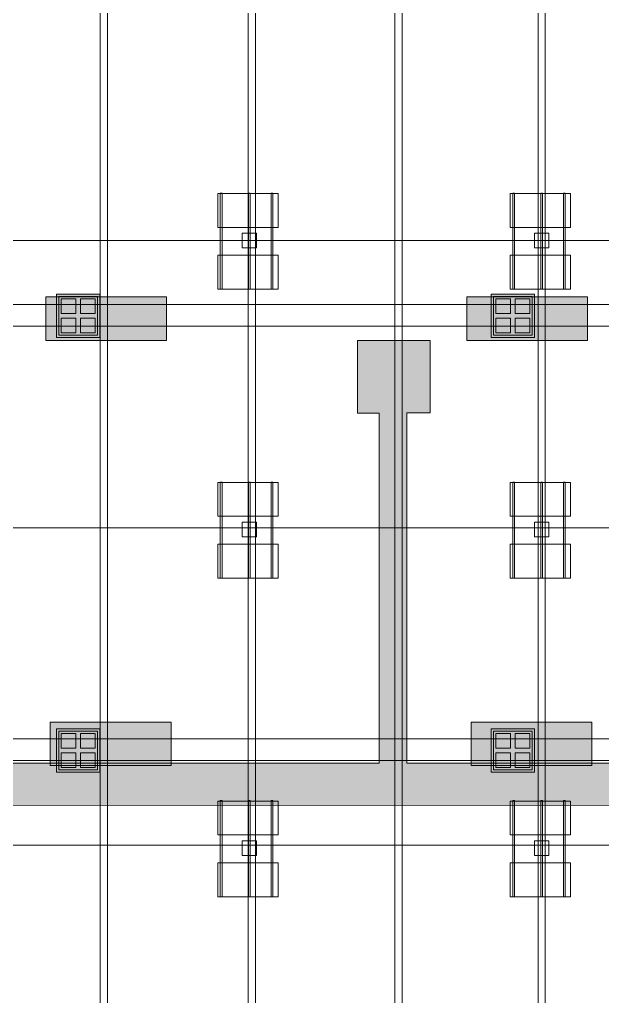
# Model space of a CAD drawing. Header units: inches. Extents: x -10671 to 1761, y -674 to 7170.
# Drawn here: x -8347 to -7864, y 2335 to 3144 of the extents above; entities that cross this region are included whole.
import ezdxf

# ---------------------------------------------------------------- set-up
doc = ezdxf.new("R2010")
doc.units = ezdxf.units.IN
doc.header["$LTSCALE"] = 19.2
doc.header["$MEASUREMENT"] = 0
for name, color, linetype, lineweight, true_color in [('DWG-bldg-utility box', 3, 'Continuous', 18, 0x00ff00), ('Venue-Ceiling-HVAC', 7, 'Continuous', 5, 0xbbbbbb), ('Venue-NO HANG ZONE', 7, 'Continuous', 15, 0xdd0000), ('Venue-Rigging Steel-High', 7, 'Continuous', 5, 0x800000), ('Venue-Rigging Steel-Low', 7, 'Continuous', 5, 0x0000dd)]:
    doc.layers.add(name, color=color, linetype=linetype, lineweight=lineweight, true_color=true_color)
for name, color, linetype, lineweight in [('Venue-Ceiling-Lights', 7, 'Continuous', 5), ('Venue-Ceiling-Lights Circuits', 7, 'Continuous', 5), ('Venue-Floor Pockets', 7, 'Continuous', 5)]:
    doc.layers.add(name, color=color, linetype=linetype, lineweight=lineweight)

# ---------------------------------------------------------------- blocks, each defined once
blk = doc.blocks.new('FLOORBOX')
at = {"layer": 'Venue-Floor Pockets', "linetype": 'Continuous', "lineweight": 0, "true_color": 0xaaaaaa}
blk.add_hatch(color=253, dxfattribs=at).paths.add_polyline_path([(-18, 18), (18, 18), (18, -18), (-18, -18)])
at = {"layer": 'Venue-Floor Pockets', "linetype": 'Continuous', "lineweight": 0, "true_color": 0xbbbbbb}
blk.add_hatch(color=9, dxfattribs=at).paths.add_polyline_path([(-16, 16), (16, 16), (16, -16), (-16, -16)])
at = {"layer": 'Venue-Floor Pockets', "linetype": 'Continuous', "lineweight": 0, "true_color": 0xdddddd}
for points in [[(-14, 14), (-2, 14), (-2, 2), (-14, 2)], [(2, 14), (14, 14), (14, 2), (2, 2)], [(-14, -2), (-2, -2), (-2, -14), (-14, -14)], [(2, -2), (14, -2), (14, -14), (2, -14)]]:
    blk.add_hatch(color=254, dxfattribs=at).paths.add_polyline_path(points)
at = {"layer": 'Venue-Floor Pockets', "color": 7, "linetype": 'Continuous', "lineweight": 5, "flags": 128}
for points in [[(-18, 18), (18, 18), (18, -18), (-18, -18)], [(-16, 16), (16, 16), (16, -16), (-16, -16)], [(-14, 14), (-2, 14), (-2, 2), (-14, 2)], [(2, 14), (14, 14), (14, 2), (2, 2)], [(-14, -2), (-2, -2), (-2, -14), (-14, -14)], [(2, -2), (14, -2), (14, -14), (2, -14)]]:
    blk.add_lwpolyline(points, close=True, dxfattribs=at)
blk = doc.blocks.new('Group-459-1')
at = {"layer": 'Venue-Ceiling-Lights', "color": 7, "linetype": 'Continuous', "lineweight": 5}
for points in [[(-8182.57, 2920.38, 355.98), (-8182.57, 2920.38, 359.98), (-8182.57, 2948.38, 359.98), (-8182.57, 2948.38, 355.98)], [(-8182.57, 2948.38, 355.98), (-8182.57, 2948.38, 359.98), (-8132.57, 2948.38, 359.98), (-8132.57, 2948.38, 355.98)], [(-8132.57, 2948.38, 359.98), (-8182.57, 2948.38, 359.98), (-8182.57, 2920.38, 359.98), (-8132.57, 2920.38, 359.98)], [(-8132.57, 2920.38, 355.98), (-8182.57, 2920.38, 355.98), (-8182.57, 2948.38, 355.98), (-8132.57, 2948.38, 355.98)], [(-8132.57, 2948.38, 355.98), (-8132.57, 2948.38, 359.98), (-8132.57, 2920.38, 359.98), (-8132.57, 2920.38, 355.98)], [(-8132.57, 2920.38, 355.98), (-8132.57, 2920.38, 359.98), (-8182.57, 2920.38, 359.98), (-8182.57, 2920.38, 355.98)]]:
    blk.add_3dface(points, dxfattribs=at)
blk = doc.blocks.new('Group-460-1')
at = {"layer": 'Venue-Ceiling-Lights', "color": 7, "linetype": 'Continuous', "lineweight": 5}
for points in [[(-8138.42, 2920.38, 360.05), (-8138.42, 2920.38, 361.05), (-8138.42, 2999.97, 361.05), (-8138.42, 2999.97, 360.05)], [(-8138.42, 2999.97, 360.05), (-8138.42, 2999.97, 361.05), (-8136.92, 2999.97, 361.05), (-8136.92, 2999.97, 360.05)], [(-8136.92, 2999.97, 361.05), (-8138.42, 2999.97, 361.05), (-8138.42, 2920.38, 361.05), (-8136.92, 2920.38, 361.05)], [(-8136.92, 2920.38, 360.05), (-8138.42, 2920.38, 360.05), (-8138.42, 2999.97, 360.05), (-8136.92, 2999.97, 360.05)], [(-8136.92, 2999.97, 360.05), (-8136.92, 2999.97, 361.05), (-8136.92, 2920.38, 361.05), (-8136.92, 2920.38, 360.05)], [(-8136.92, 2920.38, 360.05), (-8136.92, 2920.38, 361.05), (-8138.42, 2920.38, 361.05), (-8138.42, 2920.38, 360.05)]]:
    blk.add_3dface(points, dxfattribs=at)
blk = doc.blocks.new('Group-461-1')
at = {"layer": 'Venue-Ceiling-Lights', "color": 7, "linetype": 'Continuous', "lineweight": 5}
for points in [[(-8157.24, 2920.38, 360.05), (-8157.24, 2920.38, 361.05), (-8157.24, 2999.97, 361.05), (-8157.24, 2999.97, 360.05)], [(-8157.24, 2999.97, 360.05), (-8157.24, 2999.97, 361.05), (-8155.74, 2999.97, 361.05), (-8155.74, 2999.97, 360.05)], [(-8155.74, 2999.97, 361.05), (-8157.24, 2999.97, 361.05), (-8157.24, 2920.38, 361.05), (-8155.74, 2920.38, 361.05)], [(-8155.74, 2920.38, 360.05), (-8157.24, 2920.38, 360.05), (-8157.24, 2999.97, 360.05), (-8155.74, 2999.97, 360.05)], [(-8155.74, 2999.97, 360.05), (-8155.74, 2999.97, 361.05), (-8155.74, 2920.38, 361.05), (-8155.74, 2920.38, 360.05)], [(-8155.74, 2920.38, 360.05), (-8155.74, 2920.38, 361.05), (-8157.24, 2920.38, 361.05), (-8157.24, 2920.38, 360.05)]]:
    blk.add_3dface(points, dxfattribs=at)
blk = doc.blocks.new('Group-462-1')
at = {"layer": 'Venue-Ceiling-Lights', "color": 7, "linetype": 'Continuous', "lineweight": 5}
for points in [[(-8180.52, 2920.38, 360.05), (-8180.52, 2920.38, 361.05), (-8180.52, 2999.97, 361.05), (-8180.52, 2999.97, 360.05)], [(-8180.52, 2999.97, 360.05), (-8180.52, 2999.97, 361.05), (-8179.02, 2999.97, 361.05), (-8179.02, 2999.97, 360.05)], [(-8179.02, 2999.97, 361.05), (-8180.52, 2999.97, 361.05), (-8180.52, 2920.38, 361.05), (-8179.02, 2920.38, 361.05)], [(-8179.02, 2920.38, 360.05), (-8180.52, 2920.38, 360.05), (-8180.52, 2999.97, 360.05), (-8179.02, 2999.97, 360.05)], [(-8179.02, 2999.97, 360.05), (-8179.02, 2999.97, 361.05), (-8179.02, 2920.38, 361.05), (-8179.02, 2920.38, 360.05)], [(-8179.02, 2920.38, 360.05), (-8179.02, 2920.38, 361.05), (-8180.52, 2920.38, 361.05), (-8180.52, 2920.38, 360.05)]]:
    blk.add_3dface(points, dxfattribs=at)
blk = doc.blocks.new('Group-463-1')
at = {"layer": 'Venue-Ceiling-Lights', "color": 7, "linetype": 'Continuous', "lineweight": 5}
for points in [[(-8182.57, 2971.54, 355.98), (-8182.57, 2971.54, 359.98), (-8182.57, 2999.54, 359.98), (-8182.57, 2999.54, 355.98)], [(-8182.57, 2999.54, 355.98), (-8182.57, 2999.54, 359.98), (-8132.57, 2999.54, 359.98), (-8132.57, 2999.54, 355.98)], [(-8132.57, 2999.54, 359.98), (-8182.57, 2999.54, 359.98), (-8182.57, 2971.54, 359.98), (-8132.57, 2971.54, 359.98)], [(-8132.57, 2971.54, 355.98), (-8182.57, 2971.54, 355.98), (-8182.57, 2999.54, 355.98), (-8132.57, 2999.54, 355.98)], [(-8132.57, 2999.54, 355.98), (-8132.57, 2999.54, 359.98), (-8132.57, 2971.54, 359.98), (-8132.57, 2971.54, 355.98)], [(-8132.57, 2971.54, 355.98), (-8132.57, 2971.54, 359.98), (-8182.57, 2971.54, 359.98), (-8182.57, 2971.54, 355.98)]]:
    blk.add_3dface(points, dxfattribs=at)
blk = doc.blocks.new('Group-464-1')
at = {"layer": 'Venue-Ceiling-Lights', "color": 7, "linetype": 'Continuous', "lineweight": 5}
for points in [[(-8162.53, 2966.62, 350), (-8162.53, 2966.62, 356), (-8150.53, 2966.62, 356), (-8150.53, 2966.62, 350)], [(-8162.53, 2954.62, 350), (-8162.53, 2954.62, 356), (-8162.53, 2966.62, 356), (-8162.53, 2966.62, 350)], [(-8150.53, 2966.62, 356), (-8162.53, 2966.62, 356), (-8162.53, 2954.62, 356), (-8150.53, 2954.62, 356)], [(-8150.53, 2954.62, 350), (-8162.53, 2954.62, 350), (-8162.53, 2966.62, 350), (-8150.53, 2966.62, 350)], [(-8150.53, 2966.62, 350), (-8150.53, 2966.62, 356), (-8150.53, 2954.62, 356), (-8150.53, 2954.62, 350)], [(-8150.53, 2954.62, 350), (-8150.53, 2954.62, 356), (-8162.53, 2954.62, 356), (-8162.53, 2954.62, 350)]]:
    blk.add_3dface(points, dxfattribs=at)
blk = doc.blocks.new('Group-465-1')
at = {"layer": 'Venue-Ceiling-Lights', "color": 7}
for name in ['Group-463-1', 'Group-462-1', 'Group-461-1', 'Group-460-1', 'Group-459-1']:
    blk.add_blockref(name, (0, 0), dxfattribs=at)
at = {"layer": 'Venue-Ceiling-Lights', "color": 1, "true_color": 0xff0000}
blk.add_blockref('Group-464-1', (0, 0), dxfattribs=at)
blk = doc.blocks.new('Group-466-1')
at = {"layer": 'Venue-Ceiling-Lights', "color": 7, "linetype": 'Continuous', "lineweight": 5}
for points in [[(-8182.57, 2681.06, 355.98), (-8182.57, 2681.06, 359.98), (-8182.57, 2709.06, 359.98), (-8182.57, 2709.06, 355.98)], [(-8182.57, 2709.06, 355.98), (-8182.57, 2709.06, 359.98), (-8132.57, 2709.06, 359.98), (-8132.57, 2709.06, 355.98)], [(-8132.57, 2709.06, 359.98), (-8182.57, 2709.06, 359.98), (-8182.57, 2681.06, 359.98), (-8132.57, 2681.06, 359.98)], [(-8132.57, 2681.06, 355.98), (-8182.57, 2681.06, 355.98), (-8182.57, 2709.06, 355.98), (-8132.57, 2709.06, 355.98)], [(-8132.57, 2709.06, 355.98), (-8132.57, 2709.06, 359.98), (-8132.57, 2681.06, 359.98), (-8132.57, 2681.06, 355.98)], [(-8132.57, 2681.06, 355.98), (-8132.57, 2681.06, 359.98), (-8182.57, 2681.06, 359.98), (-8182.57, 2681.06, 355.98)]]:
    blk.add_3dface(points, dxfattribs=at)
blk = doc.blocks.new('Group-467-1')
at = {"layer": 'Venue-Ceiling-Lights', "color": 7, "linetype": 'Continuous', "lineweight": 5}
for points in [[(-8138.42, 2681.06, 360.05), (-8138.42, 2681.06, 361.05), (-8138.42, 2760.64, 361.05), (-8138.42, 2760.64, 360.05)], [(-8138.42, 2760.64, 360.05), (-8138.42, 2760.64, 361.05), (-8136.92, 2760.64, 361.05), (-8136.92, 2760.64, 360.05)], [(-8136.92, 2760.64, 361.05), (-8138.42, 2760.64, 361.05), (-8138.42, 2681.06, 361.05), (-8136.92, 2681.06, 361.05)], [(-8136.92, 2681.06, 360.05), (-8138.42, 2681.06, 360.05), (-8138.42, 2760.64, 360.05), (-8136.92, 2760.64, 360.05)], [(-8136.92, 2760.64, 360.05), (-8136.92, 2760.64, 361.05), (-8136.92, 2681.06, 361.05), (-8136.92, 2681.06, 360.05)], [(-8136.92, 2681.06, 360.05), (-8136.92, 2681.06, 361.05), (-8138.42, 2681.06, 361.05), (-8138.42, 2681.06, 360.05)]]:
    blk.add_3dface(points, dxfattribs=at)
blk = doc.blocks.new('Group-468-1')
at = {"layer": 'Venue-Ceiling-Lights', "color": 7, "linetype": 'Continuous', "lineweight": 5}
for points in [[(-8157.24, 2681.06, 360.05), (-8157.24, 2681.06, 361.05), (-8157.24, 2760.64, 361.05), (-8157.24, 2760.64, 360.05)], [(-8157.24, 2760.64, 360.05), (-8157.24, 2760.64, 361.05), (-8155.74, 2760.64, 361.05), (-8155.74, 2760.64, 360.05)], [(-8155.74, 2760.64, 361.05), (-8157.24, 2760.64, 361.05), (-8157.24, 2681.06, 361.05), (-8155.74, 2681.06, 361.05)], [(-8155.74, 2681.06, 360.05), (-8157.24, 2681.06, 360.05), (-8157.24, 2760.64, 360.05), (-8155.74, 2760.64, 360.05)], [(-8155.74, 2760.64, 360.05), (-8155.74, 2760.64, 361.05), (-8155.74, 2681.06, 361.05), (-8155.74, 2681.06, 360.05)], [(-8155.74, 2681.06, 360.05), (-8155.74, 2681.06, 361.05), (-8157.24, 2681.06, 361.05), (-8157.24, 2681.06, 360.05)]]:
    blk.add_3dface(points, dxfattribs=at)
blk = doc.blocks.new('Group-469-1')
at = {"layer": 'Venue-Ceiling-Lights', "color": 7, "linetype": 'Continuous', "lineweight": 5}
for points in [[(-8180.52, 2681.06, 360.05), (-8180.52, 2681.06, 361.05), (-8180.52, 2760.64, 361.05), (-8180.52, 2760.64, 360.05)], [(-8180.52, 2760.64, 360.05), (-8180.52, 2760.64, 361.05), (-8179.02, 2760.64, 361.05), (-8179.02, 2760.64, 360.05)], [(-8179.02, 2760.64, 361.05), (-8180.52, 2760.64, 361.05), (-8180.52, 2681.06, 361.05), (-8179.02, 2681.06, 361.05)], [(-8179.02, 2681.06, 360.05), (-8180.52, 2681.06, 360.05), (-8180.52, 2760.64, 360.05), (-8179.02, 2760.64, 360.05)], [(-8179.02, 2760.64, 360.05), (-8179.02, 2760.64, 361.05), (-8179.02, 2681.06, 361.05), (-8179.02, 2681.06, 360.05)], [(-8179.02, 2681.06, 360.05), (-8179.02, 2681.06, 361.05), (-8180.52, 2681.06, 361.05), (-8180.52, 2681.06, 360.05)]]:
    blk.add_3dface(points, dxfattribs=at)
blk = doc.blocks.new('Group-470-1')
at = {"layer": 'Venue-Ceiling-Lights', "color": 7, "linetype": 'Continuous', "lineweight": 5}
for points in [[(-8182.57, 2732.21, 355.98), (-8182.57, 2732.21, 359.98), (-8182.57, 2760.21, 359.98), (-8182.57, 2760.21, 355.98)], [(-8182.57, 2760.21, 355.98), (-8182.57, 2760.21, 359.98), (-8132.57, 2760.21, 359.98), (-8132.57, 2760.21, 355.98)], [(-8132.57, 2760.21, 359.98), (-8182.57, 2760.21, 359.98), (-8182.57, 2732.21, 359.98), (-8132.57, 2732.21, 359.98)], [(-8132.57, 2732.21, 355.98), (-8182.57, 2732.21, 355.98), (-8182.57, 2760.21, 355.98), (-8132.57, 2760.21, 355.98)], [(-8132.57, 2760.21, 355.98), (-8132.57, 2760.21, 359.98), (-8132.57, 2732.21, 359.98), (-8132.57, 2732.21, 355.98)], [(-8132.57, 2732.21, 355.98), (-8132.57, 2732.21, 359.98), (-8182.57, 2732.21, 359.98), (-8182.57, 2732.21, 355.98)]]:
    blk.add_3dface(points, dxfattribs=at)
blk = doc.blocks.new('Group-471-1')
at = {"layer": 'Venue-Ceiling-Lights', "color": 7, "linetype": 'Continuous', "lineweight": 5}
for points in [[(-8162.53, 2727.29, 350), (-8162.53, 2727.29, 356), (-8150.53, 2727.29, 356), (-8150.53, 2727.29, 350)], [(-8162.53, 2715.29, 350), (-8162.53, 2715.29, 356), (-8162.53, 2727.29, 356), (-8162.53, 2727.29, 350)], [(-8150.53, 2727.29, 356), (-8162.53, 2727.29, 356), (-8162.53, 2715.29, 356), (-8150.53, 2715.29, 356)], [(-8150.53, 2715.29, 350), (-8162.53, 2715.29, 350), (-8162.53, 2727.29, 350), (-8150.53, 2727.29, 350)], [(-8150.53, 2727.29, 350), (-8150.53, 2727.29, 356), (-8150.53, 2715.29, 356), (-8150.53, 2715.29, 350)], [(-8150.53, 2715.29, 350), (-8150.53, 2715.29, 356), (-8162.53, 2715.29, 356), (-8162.53, 2715.29, 350)]]:
    blk.add_3dface(points, dxfattribs=at)
blk = doc.blocks.new('Group-472-1')
at = {"layer": 'Venue-Ceiling-Lights', "color": 7}
for name in ['Group-470-1', 'Group-469-1', 'Group-468-1', 'Group-467-1', 'Group-466-1']:
    blk.add_blockref(name, (0, 0), dxfattribs=at)
at = {"layer": 'Venue-Ceiling-Lights', "color": 1, "true_color": 0xff0000}
blk.add_blockref('Group-471-1', (0, 0), dxfattribs=at)
blk = doc.blocks.new('Group-473-1')
at = {"layer": 'Venue-Ceiling-Lights', "color": 7, "linetype": 'Continuous', "lineweight": 5}
for points in [[(-8182.57, 2417.19, 355.98), (-8182.57, 2417.19, 359.98), (-8182.57, 2445.19, 359.98), (-8182.57, 2445.19, 355.98)], [(-8182.57, 2445.19, 355.98), (-8182.57, 2445.19, 359.98), (-8132.57, 2445.19, 359.98), (-8132.57, 2445.19, 355.98)], [(-8132.57, 2445.19, 359.98), (-8182.57, 2445.19, 359.98), (-8182.57, 2417.19, 359.98), (-8132.57, 2417.19, 359.98)], [(-8132.57, 2417.19, 355.98), (-8182.57, 2417.19, 355.98), (-8182.57, 2445.19, 355.98), (-8132.57, 2445.19, 355.98)], [(-8132.57, 2445.19, 355.98), (-8132.57, 2445.19, 359.98), (-8132.57, 2417.19, 359.98), (-8132.57, 2417.19, 355.98)], [(-8132.57, 2417.19, 355.98), (-8132.57, 2417.19, 359.98), (-8182.57, 2417.19, 359.98), (-8182.57, 2417.19, 355.98)]]:
    blk.add_3dface(points, dxfattribs=at)
blk = doc.blocks.new('Group-474-1')
at = {"layer": 'Venue-Ceiling-Lights', "color": 7, "linetype": 'Continuous', "lineweight": 5}
for points in [[(-8138.42, 2417.19, 360.05), (-8138.42, 2417.19, 361.05), (-8138.42, 2496.78, 361.05), (-8138.42, 2496.78, 360.05)], [(-8138.42, 2496.78, 360.05), (-8138.42, 2496.78, 361.05), (-8136.92, 2496.78, 361.05), (-8136.92, 2496.78, 360.05)], [(-8136.92, 2496.78, 361.05), (-8138.42, 2496.78, 361.05), (-8138.42, 2417.19, 361.05), (-8136.92, 2417.19, 361.05)], [(-8136.92, 2417.19, 360.05), (-8138.42, 2417.19, 360.05), (-8138.42, 2496.78, 360.05), (-8136.92, 2496.78, 360.05)], [(-8136.92, 2496.78, 360.05), (-8136.92, 2496.78, 361.05), (-8136.92, 2417.19, 361.05), (-8136.92, 2417.19, 360.05)], [(-8136.92, 2417.19, 360.05), (-8136.92, 2417.19, 361.05), (-8138.42, 2417.19, 361.05), (-8138.42, 2417.19, 360.05)]]:
    blk.add_3dface(points, dxfattribs=at)
blk = doc.blocks.new('Group-475-1')
at = {"layer": 'Venue-Ceiling-Lights', "color": 7, "linetype": 'Continuous', "lineweight": 5}
for points in [[(-8157.24, 2417.19, 360.05), (-8157.24, 2417.19, 361.05), (-8157.24, 2496.78, 361.05), (-8157.24, 2496.78, 360.05)], [(-8157.24, 2496.78, 360.05), (-8157.24, 2496.78, 361.05), (-8155.74, 2496.78, 361.05), (-8155.74, 2496.78, 360.05)], [(-8155.74, 2496.78, 361.05), (-8157.24, 2496.78, 361.05), (-8157.24, 2417.19, 361.05), (-8155.74, 2417.19, 361.05)], [(-8155.74, 2417.19, 360.05), (-8157.24, 2417.19, 360.05), (-8157.24, 2496.78, 360.05), (-8155.74, 2496.78, 360.05)], [(-8155.74, 2496.78, 360.05), (-8155.74, 2496.78, 361.05), (-8155.74, 2417.19, 361.05), (-8155.74, 2417.19, 360.05)], [(-8155.74, 2417.19, 360.05), (-8155.74, 2417.19, 361.05), (-8157.24, 2417.19, 361.05), (-8157.24, 2417.19, 360.05)]]:
    blk.add_3dface(points, dxfattribs=at)
blk = doc.blocks.new('Group-476-1')
at = {"layer": 'Venue-Ceiling-Lights', "color": 7, "linetype": 'Continuous', "lineweight": 5}
for points in [[(-8180.52, 2417.19, 360.05), (-8180.52, 2417.19, 361.05), (-8180.52, 2496.78, 361.05), (-8180.52, 2496.78, 360.05)], [(-8180.52, 2496.78, 360.05), (-8180.52, 2496.78, 361.05), (-8179.02, 2496.78, 361.05), (-8179.02, 2496.78, 360.05)], [(-8179.02, 2496.78, 361.05), (-8180.52, 2496.78, 361.05), (-8180.52, 2417.19, 361.05), (-8179.02, 2417.19, 361.05)], [(-8179.02, 2417.19, 360.05), (-8180.52, 2417.19, 360.05), (-8180.52, 2496.78, 360.05), (-8179.02, 2496.78, 360.05)], [(-8179.02, 2496.78, 360.05), (-8179.02, 2496.78, 361.05), (-8179.02, 2417.19, 361.05), (-8179.02, 2417.19, 360.05)], [(-8179.02, 2417.19, 360.05), (-8179.02, 2417.19, 361.05), (-8180.52, 2417.19, 361.05), (-8180.52, 2417.19, 360.05)]]:
    blk.add_3dface(points, dxfattribs=at)
blk = doc.blocks.new('Group-477-1')
at = {"layer": 'Venue-Ceiling-Lights', "color": 7, "linetype": 'Continuous', "lineweight": 5}
for points in [[(-8182.57, 2468.34, 355.98), (-8182.57, 2468.34, 359.98), (-8182.57, 2496.34, 359.98), (-8182.57, 2496.34, 355.98)], [(-8182.57, 2496.34, 355.98), (-8182.57, 2496.34, 359.98), (-8132.57, 2496.34, 359.98), (-8132.57, 2496.34, 355.98)], [(-8132.57, 2496.34, 359.98), (-8182.57, 2496.34, 359.98), (-8182.57, 2468.34, 359.98), (-8132.57, 2468.34, 359.98)], [(-8132.57, 2468.34, 355.98), (-8182.57, 2468.34, 355.98), (-8182.57, 2496.34, 355.98), (-8132.57, 2496.34, 355.98)], [(-8132.57, 2496.34, 355.98), (-8132.57, 2496.34, 359.98), (-8132.57, 2468.34, 359.98), (-8132.57, 2468.34, 355.98)], [(-8132.57, 2468.34, 355.98), (-8132.57, 2468.34, 359.98), (-8182.57, 2468.34, 359.98), (-8182.57, 2468.34, 355.98)]]:
    blk.add_3dface(points, dxfattribs=at)
blk = doc.blocks.new('Group-478-1')
at = {"layer": 'Venue-Ceiling-Lights', "color": 7, "linetype": 'Continuous', "lineweight": 5}
for points in [[(-8162.53, 2463.42, 350), (-8162.53, 2463.42, 356), (-8150.53, 2463.42, 356), (-8150.53, 2463.42, 350)], [(-8162.53, 2451.42, 350), (-8162.53, 2451.42, 356), (-8162.53, 2463.42, 356), (-8162.53, 2463.42, 350)], [(-8150.53, 2463.42, 356), (-8162.53, 2463.42, 356), (-8162.53, 2451.42, 356), (-8150.53, 2451.42, 356)], [(-8150.53, 2451.42, 350), (-8162.53, 2451.42, 350), (-8162.53, 2463.42, 350), (-8150.53, 2463.42, 350)], [(-8150.53, 2463.42, 350), (-8150.53, 2463.42, 356), (-8150.53, 2451.42, 356), (-8150.53, 2451.42, 350)], [(-8150.53, 2451.42, 350), (-8150.53, 2451.42, 356), (-8162.53, 2451.42, 356), (-8162.53, 2451.42, 350)]]:
    blk.add_3dface(points, dxfattribs=at)
blk = doc.blocks.new('Group-479-1')
at = {"layer": 'Venue-Ceiling-Lights', "color": 7}
for name in ['Group-477-1', 'Group-476-1', 'Group-475-1', 'Group-474-1', 'Group-473-1']:
    blk.add_blockref(name, (0, 0), dxfattribs=at)
at = {"layer": 'Venue-Ceiling-Lights', "color": 1, "true_color": 0xff0000}
blk.add_blockref('Group-478-1', (0, 0), dxfattribs=at)
blk = doc.blocks.new('Group-564-1')
at = {"layer": 'Venue-Ceiling-Lights', "color": 7, "linetype": 'Continuous', "lineweight": 5}
for points in [[(-7940.49, 2920.38, 355.98), (-7940.49, 2920.38, 359.98), (-7940.49, 2948.38, 359.98), (-7940.49, 2948.38, 355.98)], [(-7940.49, 2948.38, 355.98), (-7940.49, 2948.38, 359.98), (-7890.49, 2948.38, 359.98), (-7890.49, 2948.38, 355.98)], [(-7890.49, 2948.38, 359.98), (-7940.49, 2948.38, 359.98), (-7940.49, 2920.38, 359.98), (-7890.49, 2920.38, 359.98)], [(-7890.49, 2920.38, 355.98), (-7940.49, 2920.38, 355.98), (-7940.49, 2948.38, 355.98), (-7890.49, 2948.38, 355.98)], [(-7890.49, 2948.38, 355.98), (-7890.49, 2948.38, 359.98), (-7890.49, 2920.38, 359.98), (-7890.49, 2920.38, 355.98)], [(-7890.49, 2920.38, 355.98), (-7890.49, 2920.38, 359.98), (-7940.49, 2920.38, 359.98), (-7940.49, 2920.38, 355.98)]]:
    blk.add_3dface(points, dxfattribs=at)
blk = doc.blocks.new('Group-565-1')
at = {"layer": 'Venue-Ceiling-Lights', "color": 7, "linetype": 'Continuous', "lineweight": 5}
for points in [[(-7896.34, 2920.38, 360.05), (-7896.34, 2920.38, 361.05), (-7896.34, 2999.97, 361.05), (-7896.34, 2999.97, 360.05)], [(-7896.34, 2999.97, 360.05), (-7896.34, 2999.97, 361.05), (-7894.84, 2999.97, 361.05), (-7894.84, 2999.97, 360.05)], [(-7894.84, 2999.97, 361.05), (-7896.34, 2999.97, 361.05), (-7896.34, 2920.38, 361.05), (-7894.84, 2920.38, 361.05)], [(-7894.84, 2920.38, 360.05), (-7896.34, 2920.38, 360.05), (-7896.34, 2999.97, 360.05), (-7894.84, 2999.97, 360.05)], [(-7894.84, 2999.97, 360.05), (-7894.84, 2999.97, 361.05), (-7894.84, 2920.38, 361.05), (-7894.84, 2920.38, 360.05)], [(-7894.84, 2920.38, 360.05), (-7894.84, 2920.38, 361.05), (-7896.34, 2920.38, 361.05), (-7896.34, 2920.38, 360.05)]]:
    blk.add_3dface(points, dxfattribs=at)
blk = doc.blocks.new('Group-566-1')
at = {"layer": 'Venue-Ceiling-Lights', "color": 7, "linetype": 'Continuous', "lineweight": 5}
for points in [[(-7915.16, 2920.38, 360.05), (-7915.16, 2920.38, 361.05), (-7915.16, 2999.97, 361.05), (-7915.16, 2999.97, 360.05)], [(-7915.16, 2999.97, 360.05), (-7915.16, 2999.97, 361.05), (-7913.66, 2999.97, 361.05), (-7913.66, 2999.97, 360.05)], [(-7913.66, 2999.97, 361.05), (-7915.16, 2999.97, 361.05), (-7915.16, 2920.38, 361.05), (-7913.66, 2920.38, 361.05)], [(-7913.66, 2920.38, 360.05), (-7915.16, 2920.38, 360.05), (-7915.16, 2999.97, 360.05), (-7913.66, 2999.97, 360.05)], [(-7913.66, 2999.97, 360.05), (-7913.66, 2999.97, 361.05), (-7913.66, 2920.38, 361.05), (-7913.66, 2920.38, 360.05)], [(-7913.66, 2920.38, 360.05), (-7913.66, 2920.38, 361.05), (-7915.16, 2920.38, 361.05), (-7915.16, 2920.38, 360.05)]]:
    blk.add_3dface(points, dxfattribs=at)
blk = doc.blocks.new('Group-567-1')
at = {"layer": 'Venue-Ceiling-Lights', "color": 7, "linetype": 'Continuous', "lineweight": 5}
for points in [[(-7938.43, 2920.38, 360.05), (-7938.43, 2920.38, 361.05), (-7938.43, 2999.97, 361.05), (-7938.43, 2999.97, 360.05)], [(-7938.43, 2999.97, 360.05), (-7938.43, 2999.97, 361.05), (-7936.93, 2999.97, 361.05), (-7936.93, 2999.97, 360.05)], [(-7936.93, 2999.97, 361.05), (-7938.43, 2999.97, 361.05), (-7938.43, 2920.38, 361.05), (-7936.93, 2920.38, 361.05)], [(-7936.93, 2920.38, 360.05), (-7938.43, 2920.38, 360.05), (-7938.43, 2999.97, 360.05), (-7936.93, 2999.97, 360.05)], [(-7936.93, 2999.97, 360.05), (-7936.93, 2999.97, 361.05), (-7936.93, 2920.38, 361.05), (-7936.93, 2920.38, 360.05)], [(-7936.93, 2920.38, 360.05), (-7936.93, 2920.38, 361.05), (-7938.43, 2920.38, 361.05), (-7938.43, 2920.38, 360.05)]]:
    blk.add_3dface(points, dxfattribs=at)
blk = doc.blocks.new('Group-568-1')
at = {"layer": 'Venue-Ceiling-Lights', "color": 7, "linetype": 'Continuous', "lineweight": 5}
for points in [[(-7940.49, 2971.54, 355.98), (-7940.49, 2971.54, 359.98), (-7940.49, 2999.54, 359.98), (-7940.49, 2999.54, 355.98)], [(-7940.49, 2999.54, 355.98), (-7940.49, 2999.54, 359.98), (-7890.49, 2999.54, 359.98), (-7890.49, 2999.54, 355.98)], [(-7890.49, 2999.54, 359.98), (-7940.49, 2999.54, 359.98), (-7940.49, 2971.54, 359.98), (-7890.49, 2971.54, 359.98)], [(-7890.49, 2971.54, 355.98), (-7940.49, 2971.54, 355.98), (-7940.49, 2999.54, 355.98), (-7890.49, 2999.54, 355.98)], [(-7890.49, 2999.54, 355.98), (-7890.49, 2999.54, 359.98), (-7890.49, 2971.54, 359.98), (-7890.49, 2971.54, 355.98)], [(-7890.49, 2971.54, 355.98), (-7890.49, 2971.54, 359.98), (-7940.49, 2971.54, 359.98), (-7940.49, 2971.54, 355.98)]]:
    blk.add_3dface(points, dxfattribs=at)
blk = doc.blocks.new('Group-569-1')
at = {"layer": 'Venue-Ceiling-Lights', "color": 7, "linetype": 'Continuous', "lineweight": 5}
for points in [[(-7920.44, 2966.62, 350), (-7920.44, 2966.62, 356), (-7908.44, 2966.62, 356), (-7908.44, 2966.62, 350)], [(-7920.44, 2954.62, 350), (-7920.44, 2954.62, 356), (-7920.44, 2966.62, 356), (-7920.44, 2966.62, 350)], [(-7908.44, 2966.62, 356), (-7920.44, 2966.62, 356), (-7920.44, 2954.62, 356), (-7908.44, 2954.62, 356)], [(-7908.44, 2954.62, 350), (-7920.44, 2954.62, 350), (-7920.44, 2966.62, 350), (-7908.44, 2966.62, 350)], [(-7908.44, 2966.62, 350), (-7908.44, 2966.62, 356), (-7908.44, 2954.62, 356), (-7908.44, 2954.62, 350)], [(-7908.44, 2954.62, 350), (-7908.44, 2954.62, 356), (-7920.44, 2954.62, 356), (-7920.44, 2954.62, 350)]]:
    blk.add_3dface(points, dxfattribs=at)
blk = doc.blocks.new('Group-570-1')
at = {"layer": 'Venue-Ceiling-Lights', "color": 7}
for name in ['Group-568-1', 'Group-567-1', 'Group-566-1', 'Group-565-1', 'Group-564-1']:
    blk.add_blockref(name, (0, 0), dxfattribs=at)
at = {"layer": 'Venue-Ceiling-Lights', "color": 1, "true_color": 0xff0000}
blk.add_blockref('Group-569-1', (0, 0), dxfattribs=at)
blk = doc.blocks.new('Group-571-1')
at = {"layer": 'Venue-Ceiling-Lights', "color": 7, "linetype": 'Continuous', "lineweight": 5}
for points in [[(-7940.49, 2681.06, 355.98), (-7940.49, 2681.06, 359.98), (-7940.49, 2709.06, 359.98), (-7940.49, 2709.06, 355.98)], [(-7940.49, 2709.06, 355.98), (-7940.49, 2709.06, 359.98), (-7890.49, 2709.06, 359.98), (-7890.49, 2709.06, 355.98)], [(-7890.49, 2709.06, 359.98), (-7940.49, 2709.06, 359.98), (-7940.49, 2681.06, 359.98), (-7890.49, 2681.06, 359.98)], [(-7890.49, 2681.06, 355.98), (-7940.49, 2681.06, 355.98), (-7940.49, 2709.06, 355.98), (-7890.49, 2709.06, 355.98)], [(-7890.49, 2709.06, 355.98), (-7890.49, 2709.06, 359.98), (-7890.49, 2681.06, 359.98), (-7890.49, 2681.06, 355.98)], [(-7890.49, 2681.06, 355.98), (-7890.49, 2681.06, 359.98), (-7940.49, 2681.06, 359.98), (-7940.49, 2681.06, 355.98)]]:
    blk.add_3dface(points, dxfattribs=at)
blk = doc.blocks.new('Group-572-1')
at = {"layer": 'Venue-Ceiling-Lights', "color": 7, "linetype": 'Continuous', "lineweight": 5}
for points in [[(-7896.34, 2681.06, 360.05), (-7896.34, 2681.06, 361.05), (-7896.34, 2760.64, 361.05), (-7896.34, 2760.64, 360.05)], [(-7896.34, 2760.64, 360.05), (-7896.34, 2760.64, 361.05), (-7894.84, 2760.64, 361.05), (-7894.84, 2760.64, 360.05)], [(-7894.84, 2760.64, 361.05), (-7896.34, 2760.64, 361.05), (-7896.34, 2681.06, 361.05), (-7894.84, 2681.06, 361.05)], [(-7894.84, 2681.06, 360.05), (-7896.34, 2681.06, 360.05), (-7896.34, 2760.64, 360.05), (-7894.84, 2760.64, 360.05)], [(-7894.84, 2760.64, 360.05), (-7894.84, 2760.64, 361.05), (-7894.84, 2681.06, 361.05), (-7894.84, 2681.06, 360.05)], [(-7894.84, 2681.06, 360.05), (-7894.84, 2681.06, 361.05), (-7896.34, 2681.06, 361.05), (-7896.34, 2681.06, 360.05)]]:
    blk.add_3dface(points, dxfattribs=at)
blk = doc.blocks.new('Group-573-1')
at = {"layer": 'Venue-Ceiling-Lights', "color": 7, "linetype": 'Continuous', "lineweight": 5}
for points in [[(-7915.16, 2681.06, 360.05), (-7915.16, 2681.06, 361.05), (-7915.16, 2760.64, 361.05), (-7915.16, 2760.64, 360.05)], [(-7915.16, 2760.64, 360.05), (-7915.16, 2760.64, 361.05), (-7913.66, 2760.64, 361.05), (-7913.66, 2760.64, 360.05)], [(-7913.66, 2760.64, 361.05), (-7915.16, 2760.64, 361.05), (-7915.16, 2681.06, 361.05), (-7913.66, 2681.06, 361.05)], [(-7913.66, 2681.06, 360.05), (-7915.16, 2681.06, 360.05), (-7915.16, 2760.64, 360.05), (-7913.66, 2760.64, 360.05)], [(-7913.66, 2760.64, 360.05), (-7913.66, 2760.64, 361.05), (-7913.66, 2681.06, 361.05), (-7913.66, 2681.06, 360.05)], [(-7913.66, 2681.06, 360.05), (-7913.66, 2681.06, 361.05), (-7915.16, 2681.06, 361.05), (-7915.16, 2681.06, 360.05)]]:
    blk.add_3dface(points, dxfattribs=at)
blk = doc.blocks.new('Group-574-1')
at = {"layer": 'Venue-Ceiling-Lights', "color": 7, "linetype": 'Continuous', "lineweight": 5}
for points in [[(-7938.43, 2681.06, 360.05), (-7938.43, 2681.06, 361.05), (-7938.43, 2760.64, 361.05), (-7938.43, 2760.64, 360.05)], [(-7938.43, 2760.64, 360.05), (-7938.43, 2760.64, 361.05), (-7936.93, 2760.64, 361.05), (-7936.93, 2760.64, 360.05)], [(-7936.93, 2760.64, 361.05), (-7938.43, 2760.64, 361.05), (-7938.43, 2681.06, 361.05), (-7936.93, 2681.06, 361.05)], [(-7936.93, 2681.06, 360.05), (-7938.43, 2681.06, 360.05), (-7938.43, 2760.64, 360.05), (-7936.93, 2760.64, 360.05)], [(-7936.93, 2760.64, 360.05), (-7936.93, 2760.64, 361.05), (-7936.93, 2681.06, 361.05), (-7936.93, 2681.06, 360.05)], [(-7936.93, 2681.06, 360.05), (-7936.93, 2681.06, 361.05), (-7938.43, 2681.06, 361.05), (-7938.43, 2681.06, 360.05)]]:
    blk.add_3dface(points, dxfattribs=at)
blk = doc.blocks.new('Group-575-1')
at = {"layer": 'Venue-Ceiling-Lights', "color": 7, "linetype": 'Continuous', "lineweight": 5}
for points in [[(-7940.49, 2732.21, 355.98), (-7940.49, 2732.21, 359.98), (-7940.49, 2760.21, 359.98), (-7940.49, 2760.21, 355.98)], [(-7940.49, 2760.21, 355.98), (-7940.49, 2760.21, 359.98), (-7890.49, 2760.21, 359.98), (-7890.49, 2760.21, 355.98)], [(-7890.49, 2760.21, 359.98), (-7940.49, 2760.21, 359.98), (-7940.49, 2732.21, 359.98), (-7890.49, 2732.21, 359.98)], [(-7890.49, 2732.21, 355.98), (-7940.49, 2732.21, 355.98), (-7940.49, 2760.21, 355.98), (-7890.49, 2760.21, 355.98)], [(-7890.49, 2760.21, 355.98), (-7890.49, 2760.21, 359.98), (-7890.49, 2732.21, 359.98), (-7890.49, 2732.21, 355.98)], [(-7890.49, 2732.21, 355.98), (-7890.49, 2732.21, 359.98), (-7940.49, 2732.21, 359.98), (-7940.49, 2732.21, 355.98)]]:
    blk.add_3dface(points, dxfattribs=at)
blk = doc.blocks.new('Group-576-1')
at = {"layer": 'Venue-Ceiling-Lights', "color": 7, "linetype": 'Continuous', "lineweight": 5}
for points in [[(-7920.44, 2727.29, 350), (-7920.44, 2727.29, 356), (-7908.44, 2727.29, 356), (-7908.44, 2727.29, 350)], [(-7920.44, 2715.29, 350), (-7920.44, 2715.29, 356), (-7920.44, 2727.29, 356), (-7920.44, 2727.29, 350)], [(-7908.44, 2727.29, 356), (-7920.44, 2727.29, 356), (-7920.44, 2715.29, 356), (-7908.44, 2715.29, 356)], [(-7908.44, 2715.29, 350), (-7920.44, 2715.29, 350), (-7920.44, 2727.29, 350), (-7908.44, 2727.29, 350)], [(-7908.44, 2727.29, 350), (-7908.44, 2727.29, 356), (-7908.44, 2715.29, 356), (-7908.44, 2715.29, 350)], [(-7908.44, 2715.29, 350), (-7908.44, 2715.29, 356), (-7920.44, 2715.29, 356), (-7920.44, 2715.29, 350)]]:
    blk.add_3dface(points, dxfattribs=at)
blk = doc.blocks.new('Group-577-1')
at = {"layer": 'Venue-Ceiling-Lights', "color": 7}
for name in ['Group-575-1', 'Group-574-1', 'Group-573-1', 'Group-572-1', 'Group-571-1']:
    blk.add_blockref(name, (0, 0), dxfattribs=at)
at = {"layer": 'Venue-Ceiling-Lights', "color": 1, "true_color": 0xff0000}
blk.add_blockref('Group-576-1', (0, 0), dxfattribs=at)
blk = doc.blocks.new('Group-578-1')
at = {"layer": 'Venue-Ceiling-Lights', "color": 7, "linetype": 'Continuous', "lineweight": 5}
for points in [[(-7940.49, 2417.19, 355.98), (-7940.49, 2417.19, 359.98), (-7940.49, 2445.19, 359.98), (-7940.49, 2445.19, 355.98)], [(-7940.49, 2445.19, 355.98), (-7940.49, 2445.19, 359.98), (-7890.49, 2445.19, 359.98), (-7890.49, 2445.19, 355.98)], [(-7890.49, 2445.19, 359.98), (-7940.49, 2445.19, 359.98), (-7940.49, 2417.19, 359.98), (-7890.49, 2417.19, 359.98)], [(-7890.49, 2417.19, 355.98), (-7940.49, 2417.19, 355.98), (-7940.49, 2445.19, 355.98), (-7890.49, 2445.19, 355.98)], [(-7890.49, 2445.19, 355.98), (-7890.49, 2445.19, 359.98), (-7890.49, 2417.19, 359.98), (-7890.49, 2417.19, 355.98)], [(-7890.49, 2417.19, 355.98), (-7890.49, 2417.19, 359.98), (-7940.49, 2417.19, 359.98), (-7940.49, 2417.19, 355.98)]]:
    blk.add_3dface(points, dxfattribs=at)
blk = doc.blocks.new('Group-579-1')
at = {"layer": 'Venue-Ceiling-Lights', "color": 7, "linetype": 'Continuous', "lineweight": 5}
for points in [[(-7896.34, 2417.19, 360.05), (-7896.34, 2417.19, 361.05), (-7896.34, 2496.78, 361.05), (-7896.34, 2496.78, 360.05)], [(-7896.34, 2496.78, 360.05), (-7896.34, 2496.78, 361.05), (-7894.84, 2496.78, 361.05), (-7894.84, 2496.78, 360.05)], [(-7894.84, 2496.78, 361.05), (-7896.34, 2496.78, 361.05), (-7896.34, 2417.19, 361.05), (-7894.84, 2417.19, 361.05)], [(-7894.84, 2417.19, 360.05), (-7896.34, 2417.19, 360.05), (-7896.34, 2496.78, 360.05), (-7894.84, 2496.78, 360.05)], [(-7894.84, 2496.78, 360.05), (-7894.84, 2496.78, 361.05), (-7894.84, 2417.19, 361.05), (-7894.84, 2417.19, 360.05)], [(-7894.84, 2417.19, 360.05), (-7894.84, 2417.19, 361.05), (-7896.34, 2417.19, 361.05), (-7896.34, 2417.19, 360.05)]]:
    blk.add_3dface(points, dxfattribs=at)
blk = doc.blocks.new('Group-580-1')
at = {"layer": 'Venue-Ceiling-Lights', "color": 7, "linetype": 'Continuous', "lineweight": 5}
for points in [[(-7915.16, 2417.19, 360.05), (-7915.16, 2417.19, 361.05), (-7915.16, 2496.78, 361.05), (-7915.16, 2496.78, 360.05)], [(-7915.16, 2496.78, 360.05), (-7915.16, 2496.78, 361.05), (-7913.66, 2496.78, 361.05), (-7913.66, 2496.78, 360.05)], [(-7913.66, 2496.78, 361.05), (-7915.16, 2496.78, 361.05), (-7915.16, 2417.19, 361.05), (-7913.66, 2417.19, 361.05)], [(-7913.66, 2417.19, 360.05), (-7915.16, 2417.19, 360.05), (-7915.16, 2496.78, 360.05), (-7913.66, 2496.78, 360.05)], [(-7913.66, 2496.78, 360.05), (-7913.66, 2496.78, 361.05), (-7913.66, 2417.19, 361.05), (-7913.66, 2417.19, 360.05)], [(-7913.66, 2417.19, 360.05), (-7913.66, 2417.19, 361.05), (-7915.16, 2417.19, 361.05), (-7915.16, 2417.19, 360.05)]]:
    blk.add_3dface(points, dxfattribs=at)
blk = doc.blocks.new('Group-581-1')
at = {"layer": 'Venue-Ceiling-Lights', "color": 7, "linetype": 'Continuous', "lineweight": 5}
for points in [[(-7938.43, 2417.19, 360.05), (-7938.43, 2417.19, 361.05), (-7938.43, 2496.78, 361.05), (-7938.43, 2496.78, 360.05)], [(-7938.43, 2496.78, 360.05), (-7938.43, 2496.78, 361.05), (-7936.93, 2496.78, 361.05), (-7936.93, 2496.78, 360.05)], [(-7936.93, 2496.78, 361.05), (-7938.43, 2496.78, 361.05), (-7938.43, 2417.19, 361.05), (-7936.93, 2417.19, 361.05)], [(-7936.93, 2417.19, 360.05), (-7938.43, 2417.19, 360.05), (-7938.43, 2496.78, 360.05), (-7936.93, 2496.78, 360.05)], [(-7936.93, 2496.78, 360.05), (-7936.93, 2496.78, 361.05), (-7936.93, 2417.19, 361.05), (-7936.93, 2417.19, 360.05)], [(-7936.93, 2417.19, 360.05), (-7936.93, 2417.19, 361.05), (-7938.43, 2417.19, 361.05), (-7938.43, 2417.19, 360.05)]]:
    blk.add_3dface(points, dxfattribs=at)
blk = doc.blocks.new('Group-582-1')
at = {"layer": 'Venue-Ceiling-Lights', "color": 7, "linetype": 'Continuous', "lineweight": 5}
for points in [[(-7940.49, 2468.34, 355.98), (-7940.49, 2468.34, 359.98), (-7940.49, 2496.34, 359.98), (-7940.49, 2496.34, 355.98)], [(-7940.49, 2496.34, 355.98), (-7940.49, 2496.34, 359.98), (-7890.49, 2496.34, 359.98), (-7890.49, 2496.34, 355.98)], [(-7890.49, 2496.34, 359.98), (-7940.49, 2496.34, 359.98), (-7940.49, 2468.34, 359.98), (-7890.49, 2468.34, 359.98)], [(-7890.49, 2468.34, 355.98), (-7940.49, 2468.34, 355.98), (-7940.49, 2496.34, 355.98), (-7890.49, 2496.34, 355.98)], [(-7890.49, 2496.34, 355.98), (-7890.49, 2496.34, 359.98), (-7890.49, 2468.34, 359.98), (-7890.49, 2468.34, 355.98)], [(-7890.49, 2468.34, 355.98), (-7890.49, 2468.34, 359.98), (-7940.49, 2468.34, 359.98), (-7940.49, 2468.34, 355.98)]]:
    blk.add_3dface(points, dxfattribs=at)
blk = doc.blocks.new('Group-583-1')
at = {"layer": 'Venue-Ceiling-Lights', "color": 7, "linetype": 'Continuous', "lineweight": 5}
for points in [[(-7920.44, 2463.42, 350), (-7920.44, 2463.42, 356), (-7908.44, 2463.42, 356), (-7908.44, 2463.42, 350)], [(-7920.44, 2451.42, 350), (-7920.44, 2451.42, 356), (-7920.44, 2463.42, 356), (-7920.44, 2463.42, 350)], [(-7908.44, 2463.42, 356), (-7920.44, 2463.42, 356), (-7920.44, 2451.42, 356), (-7908.44, 2451.42, 356)], [(-7908.44, 2451.42, 350), (-7920.44, 2451.42, 350), (-7920.44, 2463.42, 350), (-7908.44, 2463.42, 350)], [(-7908.44, 2463.42, 350), (-7908.44, 2463.42, 356), (-7908.44, 2451.42, 356), (-7908.44, 2451.42, 350)], [(-7908.44, 2451.42, 350), (-7908.44, 2451.42, 356), (-7920.44, 2451.42, 356), (-7920.44, 2451.42, 350)]]:
    blk.add_3dface(points, dxfattribs=at)
blk = doc.blocks.new('Group-584-1')
at = {"layer": 'Venue-Ceiling-Lights', "color": 7}
for name in ['Group-582-1', 'Group-581-1', 'Group-580-1', 'Group-579-1', 'Group-578-1']:
    blk.add_blockref(name, (0, 0), dxfattribs=at)
at = {"layer": 'Venue-Ceiling-Lights', "color": 1, "true_color": 0xff0000}
blk.add_blockref('Group-583-1', (0, 0), dxfattribs=at)

msp = doc.modelspace()

# ---------------------------------------------------------------- hatches: boundary and pattern name
at = {"layer": 'Venue-Ceiling-HVAC', "linetype": 'Continuous', "lineweight": 0, "true_color": 0xbbbbbb}
msp.add_hatch(color=9, dxfattribs=at).paths.add_polyline_path([(-9134.25, 2492.74), (-9134.65, 2818.06), (-9151.8, 2818.06), (-9151.8, 2878.03), (-9091.8, 2878.03), (-9091.8, 2818.06), (-9110.24, 2818.06), (-9110.24, 2527.85), (-8600.58, 2527.85), (-8600.58, 2816.95), (-8618.2, 2816.95), (-8618.2, 2876.91), (-8558.16, 2876.91), (-8558.16, 2816.95), (-8577.57, 2816.95), (-8577.57, 2527.84), (-8049.01, 2527.84), (-8049.01, 2817.62), (-8066.82, 2817.62), (-8066.82, 2877.85), (-8006.88, 2877.81), (-8006.88, 2817.82), (-8026.02, 2817.82), (-8026.02, 2527.83), (-7496.12, 2527.83), (-7496.12, 2818.08), (-7514.13, 2818.08), (-7514.13, 2878.23), (-7454.14, 2878.23), (-7454.14, 2818.08), (-7473.1, 2818.08), (-7473.1, 2527.76), (-6960.57, 2527.76), (-6960.67, 2815.74), (-6979.59, 2815.74), (-6979.49, 2875.68), (-6919.54, 2875.68), (-6919.54, 2815.78), (-6937.69, 2815.78), (-6937.62, 2527.32), (-6449.76, 2528.2), (-6449.76, 2818.22), (-6468.24, 2818.22), (-6468.24, 2878.65), (-6408.25, 2878.65), (-6408.25, 2818.22), (-6426.76, 2818.22), (-6426.7, 2528.38), (-6301.87, 2528.66), (-6301.93, 2493.33)])
at = {"layer": 'Venue-NO HANG ZONE', "linetype": 'Continuous', "lineweight": 0}
for points in [[(-8325.06, 2877.9), (-8325.06, 2913.9), (-8225.06, 2913.9), (-8225.06, 2877.9)], [(-7976.53, 2877.9), (-7976.53, 2913.9), (-7876.53, 2913.9), (-7876.53, 2877.9)], [(-8321.31, 2525.74), (-8321.31, 2561.74), (-8221.31, 2561.74), (-8221.31, 2525.74)], [(-7972.78, 2525.74), (-7972.78, 2561.74), (-7872.78, 2561.74), (-7872.78, 2525.74)]]:
    msp.add_hatch(color=7, dxfattribs=at).paths.add_polyline_path(points)

# ---------------------------------------------------------------- linework, layer by layer
at = {"layer": 'Venue-Ceiling-HVAC', "flags": 128}
for points in [[(-8577.57, 2527.84), (-8049.01, 2527.84), (-8049.01, 2817.62), (-8066.82, 2817.62), (-8066.82, 2877.85), (-8006.88, 2877.81), (-8006.88, 2817.82), (-8026.02, 2817.82), (-8026.02, 2527.83), (-7496.12, 2527.83), (-7496.12, 2818.08), (-7514.13, 2818.08), (-7514.13, 2878.23), (-7454.14, 2878.23)], [(-6301.93, 2493.33), (-9134.25, 2492.74)]]:
    msp.add_lwpolyline(points, dxfattribs=at)
at = {"layer": 'Venue-Ceiling-Lights Circuits', "color": 7, "linetype": 'Continuous', "lineweight": 5}
for p, q in [((-9940.79, 2960.64), (-6227.6, 2960.64)), ((-9940.79, 2722.8), (-6227.6, 2722.8)), ((-9940.79, 2459.93), (-6227.6, 2459.93))]:
    msp.add_line(p, q, dxfattribs=at)
at = {"layer": 'Venue-NO HANG ZONE', "flags": 128}
for points in [[(-8325.06, 2877.9), (-8325.06, 2913.9), (-8225.06, 2913.9), (-8225.06, 2877.9)], [(-7976.53, 2877.9), (-7976.53, 2913.9), (-7876.53, 2913.9), (-7876.53, 2877.9)], [(-8321.31, 2525.74), (-8321.31, 2561.74), (-8221.31, 2561.74), (-8221.31, 2525.74)], [(-7972.78, 2525.74), (-7972.78, 2561.74), (-7872.78, 2561.74), (-7872.78, 2525.74)]]:
    msp.add_lwpolyline(points, close=True, dxfattribs=at)
at = {"layer": 'Venue-Rigging Steel-High'}
for p, q in [((-8280.02, 259.52), (-8280.02, 3975.62)), ((-8274.02, 259.52), (-8274.02, 3975.62)), ((-8157.48, 259.52), (-8157.48, 3975.62)), ((-8151.48, 259.52), (-8151.48, 3975.62)), ((-8035.94, 259.52), (-8035.94, 3975.62)), ((-8029.94, 259.52), (-8029.94, 3975.62)), ((-7917.44, 259.52), (-7917.44, 3975.62)), ((-7911.44, 259.52), (-7911.44, 3975.62))]:
    msp.add_line(p, q, dxfattribs=at)
at = {"layer": 'Venue-Rigging Steel-Low'}
for p, q in [((-6848.73, 2907.64), (-9347.48, 2907.64)), ((-6848.73, 2889.64), (-9347.48, 2889.64)), ((-6848.73, 2547.97), (-9347.48, 2547.97)), ((-6848.73, 2529.97), (-9347.48, 2529.97))]:
    msp.add_line(p, q, dxfattribs=at)

# ---------------------------------------------------------------- block references
at = {"layer": 'DWG-bldg-utility box', "rotation": 90}
for p in [(-8298.26, 2898.29), (-7938.26, 2898.29), (-8298.26, 2538.29), (-7938.26, 2538.29)]:
    msp.add_blockref('FLOORBOX', p, dxfattribs=at)
at = {"layer": 'Venue-Ceiling-Lights', "color": 7}
for name in ['Group-465-1', 'Group-570-1', 'Group-472-1', 'Group-577-1', 'Group-479-1', 'Group-584-1']:
    msp.add_blockref(name, (0, 0), dxfattribs=at)

doc.saveas('drawing.dxf')
